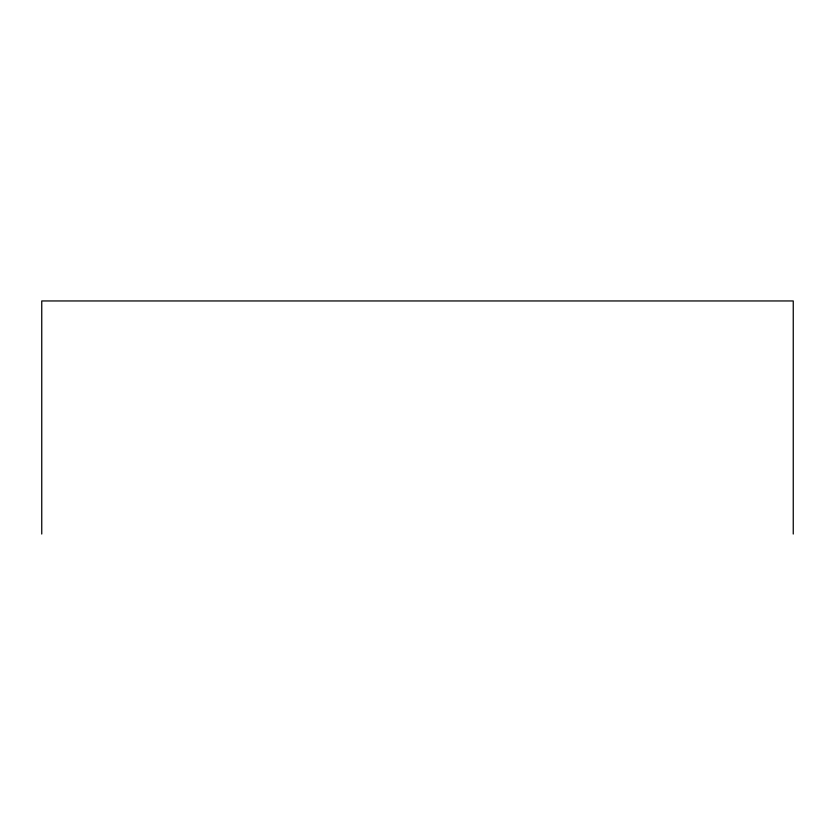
<?xml version="1.0" encoding="UTF-8"?>
<svg xmlns="http://www.w3.org/2000/svg" width="835" height="835" viewBox="0 0 835 835"><rect width="100%" height="100%" fill="white"/><g stroke="black" fill="none" stroke-linecap="round" stroke-linejoin="round"><path stroke-width="1.25" d="M793.25 534.045L793.25 300.955L41.75 300.955L41.75 534.045"/></g></svg>
